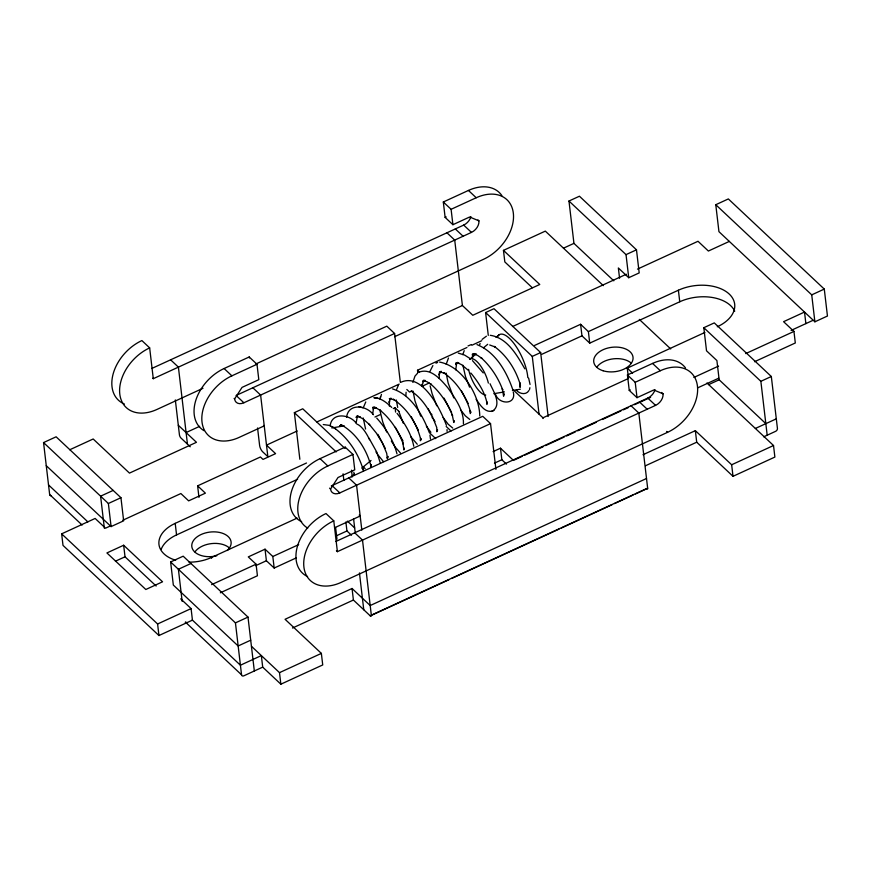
<?xml version="1.0" encoding="UTF-8"?>
<svg xmlns="http://www.w3.org/2000/svg" width="871" height="871" viewBox="0 0 871 871"><rect width="100%" height="100%" fill="white"/><g stroke="black" fill="none" stroke-linecap="round" stroke-linejoin="round"><path stroke-width="1.31" d="M439.126 378.515L439.43 373.615L439.049 375.053L440.356 371.743L439.191 373.093L441.401 371.362L439.496 371.786L445.005 373.452L443.775 372.821C456.992 381.999 466.421 396.686 470.525 412.135L470.286 410.568L470.34 413.562L470.786 411.863L470.438 412.723M405.864 395.663L406.104 392.222M372.657 414.052L373.659 407.508L373.06 409L374.955 407.171L373.234 407.759L376.566 408.205L380.747 410.687L379.767 409.991C390.622 418.766 398.483 431.014 403.251 444.036L402.881 442.762L403.883 449.948L404.188 448.053L403.806 448.87M387.519 457.025L387.225 458.015L387.998 456.404L387.432 458.767L386.702 453.312L382.38 442.914L376.316 433.05L369.152 424.188L369.696 424.754L362.88 418.788L358.743 416.643L360.235 417.013L356.903 416.186L358.514 416.251L355.999 417.405L357.404 415.979L356.076 423.317M472.278 358.765L473.062 354.573L472.332 356.119L474.064 353.517L472.202 354.366L475.239 354.159L473.661 353.876L477.537 355.346L481.892 358.384L480.988 357.643C490.787 366.353 498.158 377.731 502.752 389.968L502.273 388.651L503.58 396.251L504.32 393.855L503.776 394.356M463.416 423.818C463.96 410.372 455.195 398.374 447.836 387.802C440.966 379.821 430.938 367.562 419.016 372.167M446.213 364.23L448.478 358.014M486.878 404.536L487.052 401.934L487.118 403.698C484.94 392.146 478.168 381.955 470.83 373.006M330.153 425.886C331.622 412.157 349.184 414.15 355.88 422.74M412.854 382.434L414.966 376.13L417.459 373.343M422.62 383.991L423.742 380.235L422.642 381.683L425.092 380.387L423.284 380.583L427.04 381.748L431.319 384.514L430.339 383.752C440.356 392.211 447.727 403.578 452.561 415.696L452.136 414.444L453.824 422.489L454.096 420.639L453.856 421.695M379.985 399.136L381.476 394.421M380.192 398.199L380.562 396.555M529.47 389.598L529.895 387.715M346.582 417.351C348.171 402.794 366.702 405.287 373.398 414.748M479.758 415.968C479.496 394.411 461.815 366.179 439.594 362.075M462.828 354.617L464.21 350.654M429.991 371.318L432.898 365.58M396.621 389.435L398.395 385.189M363.338 407.584L365.776 401.934M479.638 344.894L480.117 343.446M370.676 467.096L371.318 465.277L370.915 466.039M390.273 398.94L389.141 402.522L389.489 400.987L389.37 406.147M437.601 429.947L436.817 431.733L436.763 427.541L432.452 416.708M520.031 386.245L520.466 385.515L520.041 387.399L519.835 382.739L520.15 384.22C515.686 369.478 506.78 355.531 494.26 346.408L495.403 347.083L489.698 344.97M340.213 426.202L341.062 424.819L339.614 425.984L342.368 425.277L340.594 425.386L344.176 426.3L342.717 425.669C357.012 434.368 366.833 450.057 370.937 466.072L370.763 464.33L370.85 465.898M234.103 398.461L234.593 398.918L242.062 387.377L258.807 379.68L256.999 364.274L249.215 356.968L224.097 368.52A39.565 27.48 -46.8 0 0 195.921 399.974A39.565 27.48 -46.8 0 0 203.999 430.677M329.565 488.152L330.534 489.067L338.002 477.515L354.747 469.817L352.94 454.422L345.166 447.117L320.049 458.658A39.565 27.48 -46.8 0 0 291.502 491.309A39.565 27.48 -46.8 0 0 301.649 521.718M528.904 390.556C526.138 395.445 519.323 393.844 516.253 390.121M420.399 439.648L420.889 439.028L420.355 440.737L420.628 438.244L420.835 440.018C417.187 423.85 407.138 408.39 393.235 399.212L394.639 399.865L389.337 398.657L391.177 398.287L390.045 399.103M482.099 339.396L486.41 336.184M493.019 410.807C501.827 404.209 493.389 391.297 490.035 383.719M470.002 359.048L476.252 353.844M483.547 347.769L487.716 344.295M496.056 337.36L499.181 334.758M351.416 476.72L354.508 474.151M361.737 468.163L371.024 460.465M400.649 382.358C422.261 372.157 440.497 409.12 446.398 425.309M467.988 345.972L471.287 344.589M152.795 378.221L153.285 378.678L471.461 232.394A9.886 6.87 -46.8 0 0 478.93 220.853L469.654 216.999L452.909 224.696L445.125 217.391L443.317 201.996L468.446 190.444A39.565 27.48 -46.8 0 1 501.87 195.583M443.317 201.996L451.102 209.301L476.219 197.75A39.565 27.48 -46.8 0 1 513.335 213.145A39.565 27.48 -46.8 0 1 483.459 259.34L256.03 363.893M445.125 217.391L446.181 216.912M151.783 368.477L463.688 225.088A9.886 6.87 -46.8 0 0 470.895 216.639M82.114 525.039L49.658 494.543L43.55 442.577L56.114 436.807L120.938 497.711L123.649 520.814L111.096 526.585L46.261 465.68M613.815 280.821L573.945 243.368L568.97 201.027L579.433 196.215L636.483 249.814L639.194 272.906L628.731 277.718L618.356 267.974L619.564 278.241M124.379 404.024A39.565 27.48 -46.8 0 1 113.176 373.811A39.565 27.48 -46.8 0 1 141.886 340.572L149.66 347.888A39.565 27.48 -46.8 0 0 119.784 394.073A39.565 27.48 -46.8 0 0 156.9 409.468L202.987 388.281M69.778 449.752L93.175 438.995L129.474 473.105L196.465 442.305L178.305 425.255M532.29 287.735L504.821 261.921L503.46 250.369L545.322 231.12L603.342 285.634M263.75 425.407L264.229 425.865L239.111 437.416A39.565 27.48 -46.8 0 1 202.007 422.021A39.565 27.48 -46.8 0 1 231.882 375.826L256.999 364.274M236.095 395.467L386.811 326.168L394.585 333.484L400.312 382.206M563.472 248.181L573.945 243.368M234.593 398.918A9.886 6.87 -46.8 0 0 243.869 402.772L394.585 333.484M186.089 432.56L199.655 426.322M394.563 336.718L462.403 305.525L472.779 315.28L539.759 284.479L503.46 250.369M715.777 204.718L728.341 198.936L824.282 289.085L827.45 316.031L814.886 321.802L718.945 231.664L715.777 204.718L811.728 294.855L814.886 321.802M488.283 335.379L485.604 312.547L493.977 308.704L540.651 352.559L548.164 416.512M113.154 490.406L100.601 496.176L104.368 528.262M568.97 201.027L626.02 254.626L636.483 249.814M299.853 459.267L294.376 412.636L302.749 408.793L344.557 448.075M43.55 442.577L108.374 503.492L120.938 497.711M180.711 598.845L191.087 608.589L192.437 620.141L158.947 635.536L63.006 545.388L61.645 533.847L95.135 518.452L105.511 528.196L110.454 525.921M417.808 372.81L417.514 370.24L466.932 347.518M471.875 345.243L481.761 340.703M512.66 326.494L626.336 274.234M637.463 269.117L698.009 241.278L708.384 251.033L729.321 241.409M297.218 430.982L266.493 445.114L275.574 453.639L263.009 459.409L260.418 456.981L197.619 485.844L198.969 497.395M316.892 421.945L399.234 384.089M122.811 520.237L180.874 493.541L188.648 500.858L205.393 493.16L197.619 485.844M412.005 390.916L409.544 392.048L406.822 389.489M421.858 386.386L429.24 382.99M374.944 417.024L380.442 414.498M393.257 408.608L395.096 407.759L398.983 411.417M534.544 345.46L580.598 324.295L588.382 331.601L589.732 343.141L679.75 301.769A37.094 23.038 -6.7 0 1 734.732 311.187M485.604 312.547L532.279 356.402L540.651 352.559M123.66 545.246L106.915 552.943L145.816 589.493L162.561 581.795L123.66 545.246L125.021 556.798L156.138 586.031M588.382 331.601L678.389 290.217A37.094 23.038 -6.7 0 1 729.234 294.05A37.094 23.038 -6.7 0 1 717.29 326.767M541.664 354.366L581.959 335.836L589.732 343.141M175.659 560.227A34.622 21.503 -6.7 0 1 175.202 523.362L306.505 463.002M115.451 561.196L125.021 556.798M161.146 549.438A34.622 21.503 -6.7 0 1 176.552 534.914L297.588 479.268M307.724 528.131A39.565 27.48 -46.8 0 1 299.646 497.428A39.565 27.48 -46.8 0 1 327.823 465.974L352.94 454.422M331.274 485.92A9.886 6.87 -46.8 0 0 332.036 485.604L482.752 416.316L490.536 423.622L495.915 469.425M250.717 640.185L238.153 645.966L173.329 585.062L170.618 561.958L183.171 556.188L247.995 617.093L254.332 670.986M330.534 489.067A9.886 6.87 -46.8 0 0 339.81 492.91L490.536 423.622M190.956 563.493L178.392 569.275L182.159 601.349M765.838 423.654L719.163 379.8L716.898 360.55L706.523 350.806L703.812 327.714L714.274 322.901L771.325 376.501L777.433 428.467A2.471 1.72 -46.8 0 1 775.56 431.352L763.704 436.807M188.974 562.154A34.622 21.503 -6.7 0 0 211.501 557.473L297.142 518.103M628.035 374.639L627.272 368.139L704.911 332.45M336.424 550.744L337.393 551.659L655.58 405.374A9.886 6.87 -46.8 0 0 663.049 393.823L653.762 389.979L637.017 397.677L629.243 390.371L627.436 374.976L652.553 363.425A39.565 27.48 -46.8 0 1 685.433 367.812M513.269 389.914L542.949 417.797L628.143 378.624M811.728 294.855L824.282 289.085M296.336 557.854L274.18 568.044L272.819 556.504L265.034 549.187L248.289 556.896L256.074 564.201L257.424 575.753L220.363 592.781M627.436 374.976L635.209 382.282L660.327 370.73A39.565 27.48 -46.8 0 1 697.442 386.125A39.565 27.48 -46.8 0 1 667.567 432.321L341.007 582.449A39.565 27.48 -46.8 0 1 303.903 567.054A39.565 27.48 -46.8 0 1 333.778 520.858L325.994 513.552A39.565 27.48 -46.8 0 0 297.457 546.193A39.565 27.48 -46.8 0 0 307.594 576.613M493.106 451.603L500.487 448.206L513.455 460.389L522.099 456.404M629.243 390.371L630.288 389.892M211.599 584.648L256.074 564.201M272.819 556.504L298.677 544.615M255.628 565.693L266.395 560.739L274.18 568.044M335.52 536.22L346.941 530.962L351.481 535.23M494.456 463.143L501.848 459.746L506.476 464.101M791.097 330.403L813.046 320.31M335.89 541.457L647.795 398.069A9.886 6.87 -46.8 0 0 655.014 389.62M61.645 533.847L157.597 623.984L191.087 608.589M524.571 455.272L543.112 446.747M545.584 445.614L564.114 437.09M566.586 435.957L575.241 431.983M577.713 430.84L596.243 422.326M602.427 419.484L620.958 410.96M623.429 409.827L628.372 407.552M634.556 404.71L650.615 397.328M693.86 377.448L718.575 366.081M745.761 353.582L793.96 331.426L795.31 342.978L754.536 361.726M697.693 387.856L718.706 378.199M708.689 384.612L719.163 379.8M170.618 561.958L235.442 622.874L247.995 617.093M703.812 327.714L760.862 381.313L771.325 376.501M646.511 478.506L370.197 605.541L352.047 588.491L285.057 619.281L321.366 653.392L322.727 664.943L280.854 684.192L262.704 667.132L261.344 655.591L240.418 665.215L192.219 619.923M642.983 454.738L695.352 430.655L731.651 464.766L733.012 476.317L774.874 457.068L773.524 445.517L706.958 382.99M292.504 628.035L353.408 600.032L370.262 615.873L449.207 579.574M645.553 465.724L696.702 442.207L733.012 476.317M755.364 428.467L776.301 418.842M370.262 615.873A2.471 0.893 65.3 0 0 371.329 615.166L647.643 488.13L638.824 413.072L631.05 405.766M451.679 578.442L558.997 529.1M561.457 527.968L612.041 504.723M614.501 503.58L633.01 495.076M635.471 493.944L646.576 488.838M262.704 667.132L243.869 675.798A2.471 1.72 -46.8 0 1 241.55 674.829L185.479 622.155M251.512 646.347L279.504 672.641L321.366 653.392M731.651 464.766L773.524 445.517M435.957 363.174L437.634 362.445M476.132 399.343C479.921 404.503 484.722 412.93 492.246 411.112M491.342 411.482L493.933 410.426M331.818 427.966L343.882 425.908M493.835 393.692L504.44 391.896M512.398 390.546L520.346 389.195M323.261 424.536L329.358 425.386L333.07 427.258M490.253 335.302C507.238 337.774 517.004 355.205 524.81 368.814M375.662 397.938L373.899 397.72C381.073 397.818 386.811 402.816 391.765 407.443M376.141 398.003L377.84 398.221M458.298 353.114L464.559 355.052L469.752 358.329M392.592 388.901C411.624 394.999 422.555 415.042 429.338 432.615L435.718 438.625M359.004 406.713L360.572 407.105M361.367 407.301L362.859 407.672M476.97 344.6C495.436 352.004 506.519 371.492 512.747 389.544M334.518 428.151C348.618 438.407 358.874 454.161 363.501 470.906M331.862 426.518L335.596 428.804M411.166 391.079C420.584 397.383 425.549 404.95 430.797 413.627M469.785 419.463L465.375 415.881L460.552 409.86M452.757 428.086L448.14 424.199L443.11 417.47M400.475 453.018L395.205 447.095L391.319 441.096M793.96 331.426L783.584 321.682L804.521 312.058L805.871 323.609M639.281 319.396L670.724 348.944M468.446 190.444L476.219 197.75M652.553 363.425L660.327 370.73M477.961 219.938L478.93 220.853M661.59 392.462L663.049 393.823M627.272 368.139L632.618 373.169M463.688 225.088L471.461 232.394M647.795 398.069L655.58 405.374M455.315 228.931L463.089 236.248M639.423 401.912L647.197 409.228M666.598 431.406L667.567 432.321M446.943 232.786L454.716 240.091L462.403 305.525M417.514 370.24L419.365 371.982M421.64 384.394L423.491 386.136M446.17 426.463L451.036 431.025M294.376 412.636L336.184 451.918M252.84 387.758L260.614 395.075L267.854 456.654L262.661 451.788A4.943 1.796 65.3 0 1 259.623 445.506L257.566 427.988M348.781 477.907L356.566 485.212L361.835 530.123M224.097 368.52L231.882 375.826M320.049 458.658L327.823 465.974M236.574 395.924L243.869 402.772M332.036 485.604L339.81 492.91M359.211 515.099L360.18 516.013L335.063 527.554L334.573 527.097M347.398 521.119L354.66 527.946M170.618 359.821L178.403 367.127L187.45 444.112M354.737 532.802L362.51 540.107L371.329 615.166M190.27 446.769L180.961 438.015A2.471 0.893 65.3 0 1 179.437 434.879L175.332 399.941M48.526 484.918L87.873 521.892M417.274 444.254L410.774 436.709M472.474 360.627L483.242 372.93M468.489 370.469L461.619 364.699L457.504 362.739L459.082 363.294L455.805 363.055L457.732 362.412L455.751 364.568L456.665 363.218L455.751 369.827M383.447 461.619L377.883 454.836M376.729 418.102C385.897 428.314 393.55 440.41 396.969 453.813M363.425 466.747L365.167 468.74M495.555 394.476C499.072 404.808 516.568 405.037 513.291 392.004M430.884 432.299L426.344 426.104M397.078 413.355C404.634 423.088 411.406 434.03 413.779 446.279M403.055 441.085L395.282 427.236M451.581 412.473L444.025 398.091M418.461 430.383L411.264 416.763M385.276 448.434L377.905 434.335M375.956 451.918L377.208 453.856M369.064 438.276L376.903 452.343L380.398 463.307M468.195 403.534L461.499 391.046M433.225 418.679L435.021 421.564M431.461 415.521L428.162 408.651M453.78 397.905L448.162 383.109L446.126 373.104M419.528 413.398L420.802 416.196M386.659 431.972L382.75 421.989L379.898 410.306M469.556 387.17L465.452 376.479L462.893 365.221M436.741 405.766L432.114 393.692L430.111 385.788M403.273 423.208L398.776 411.341M419.103 412.462L414.955 400.823L413.05 391.112M365.57 429.022L363.24 417.993M528.643 378.123L530.047 384.449M353.833 472.245L354.214 474.695M362.957 468.533L363.272 469.926M397.699 407.41L396.305 399.996M429.947 435.086L430.47 438.962M760.862 381.313L767.188 435.206M695.352 430.655L696.702 442.207M678.389 290.217L679.75 301.769M626.02 254.626L628.731 277.718M635.209 382.282L637.017 397.677M628.209 376.087L628.459 378.254M580.598 324.295L581.959 335.836M542.949 417.797L543.036 418.516M532.279 356.402L539.062 414.139M500.487 448.206L501.848 459.746M451.102 209.301L452.909 224.696M431.755 414.193L432.179 417.808M395.096 407.759L395.597 412.092M351.481 470.155L352.276 476.894M345.166 447.117L345.275 448.075M353.604 518.964L355.259 533.074M359.451 572.922L363.773 609.776M343.087 473.813L343.871 480.476M345.885 521.99L346.941 530.962M352.047 588.491L353.408 600.032M335.618 527.63L336.979 539.182M333.778 520.858L337.393 551.659M249.215 356.968L249.335 357.927M265.034 549.187L266.395 560.739M279.504 672.641L280.854 684.192M235.442 622.874L241.55 674.829M211.501 557.473L211.588 558.202M175.202 523.362L176.552 534.914M149.66 347.888L153.285 378.678M157.597 623.984L158.947 635.536M108.374 503.492L111.096 526.585M447.041 429.599L447.041 431.297M356.849 424.101A19.935 7.24 65.3 0 1 369.544 439.735M596.885 367.094A19.783 12.292 -6.7 0 1 613.576 358.808A19.783 12.292 -6.7 0 1 631.475 363.338M194.962 551.876A19.783 12.292 -6.7 0 1 211.653 543.58A19.783 12.292 -6.7 0 1 229.563 548.12M216.814 555.752A19.783 12.292 -6.7 0 1 191.762 545.322A19.783 12.292 -6.7 0 1 217.913 532.148A19.783 12.292 -6.7 0 1 227.266 550.494M647.643 488.13A2.471 0.893 65.3 0 1 646.696 488.936M51.389 495.697A2.471 1.72 -46.8 0 1 49.658 494.543M186.427 622.34A2.471 1.72 -46.8 0 1 185.273 622.308M497.145 337.523A29.668 10.779 65.3 0 1 513.879 343.381A29.668 10.779 65.3 0 1 527.815 377.655M485.735 395.042A19.783 7.186 65.3 0 1 468.598 369.369M469.589 359.375A19.783 7.186 65.3 0 1 479.42 364.318A19.783 7.186 65.3 0 1 488.359 383.066M376.359 407.78L372.94 407.345L376.359 407.78M603.102 370.763A19.783 12.292 -6.7 0 0 633.065 358.384A19.783 12.292 -6.7 0 0 603.941 349.336A19.783 12.292 -6.7 0 0 603.102 370.763"/></g></svg>
